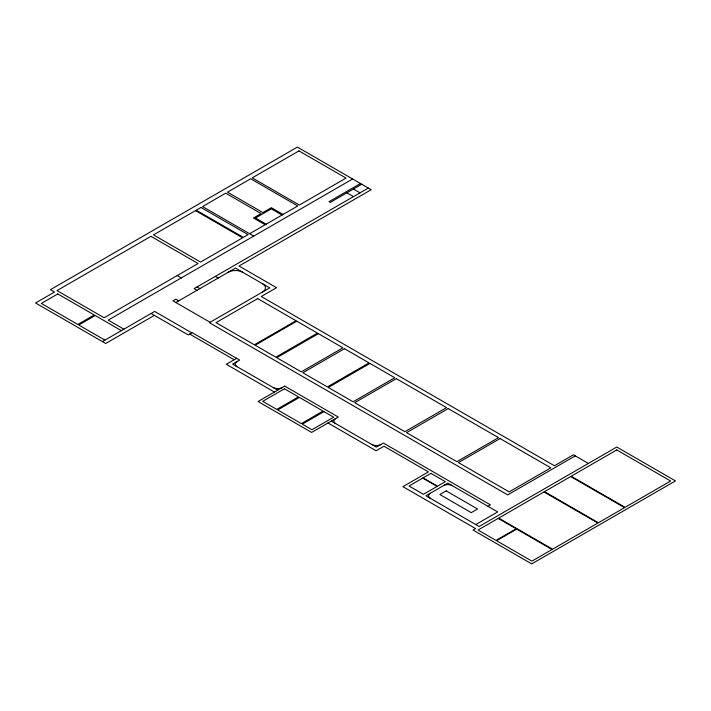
<?xml version="1.0" encoding="UTF-8"?>
<svg xmlns="http://www.w3.org/2000/svg" width="711" height="711" viewBox="0 0 711 711"><rect width="100%" height="100%" fill="white"/><g stroke="black" fill="none" stroke-linecap="round" stroke-linejoin="round"><path stroke-width="1.07" d="M249.632 233.741L297.758 205.959L250.681 178.772L227.511 192.157L262.883 212.58L271.371 207.683L283.076 214.438M352.638 178.985L108.188 320.119L123.874 329.175M360.486 183.518L329.042 201.666L330.295 202.395L361.739 184.238M102.402 341.573L154.634 311.418L191.774 332.864M368.334 188.051L194.13 288.622L197.009 290.284M175.821 302.513L235.457 268.083L269.718 287.866L209.407 322.687L507.69 494.9L575.279 455.875M154.376 315.373L105.699 343.484L35.55 302.975L54.516 292.034L50.437 289.679L297.394 147.097L371.204 189.704L239.012 266.03L276.543 287.697L261.266 296.514L554.429 465.767L573.413 454.8L588.353 463.43M236.612 358.326L226.302 364.272L274.428 392.063M487.968 506.285L490.43 504.863L383.398 443.069L376.386 447.121L331.29 421.081M475.775 524.558L497.7 511.902L447.841 483.116L425.925 495.771L479.134 526.487L616.766 447.032L675.45 480.912L531.695 563.903L473.011 530.024L475.517 528.575L402.906 486.653L428.431 471.908L383.967 446.241L376.128 450.774L327.993 422.983M353.42 189.046L360.015 192.85M346.879 192.814L353.474 196.627M282.018 215.051L271.309 208.865L255.453 218.019L266.163 224.205M265.194 224.756L253.489 218.001L261.106 213.602L225.725 193.179L202.555 206.563L253.711 236.096M215.317 276.383L218.197 278.045M177.235 275.539L181.314 277.894M197.009 286.96L199.889 288.622M178.701 300.851L175.821 299.189L172.942 300.851L210.092 322.296M189.686 334.072L234.15 359.739M151.079 313.471L188.219 334.917L192.148 332.65L239.643 360.077L232.63 364.121L277.725 390.152M121.368 330.633L95.212 315.524L78.761 325.025L104.917 340.125M262.661 283.787A10.176 5.875 0 0 1 262.395 292.088M228.133 272.313A10.176 5.875 0 0 1 242.522 272.162M237.03 366.663A6.328 3.653 0 0 1 237.181 361.499M282.276 387.531A6.328 3.653 0 0 1 273.335 387.619M443.504 485.622A6.212 3.591 0 0 1 452.24 485.657M430.315 498.313A6.212 3.591 0 0 1 430.315 493.238M335.69 423.623A6.328 3.653 0 0 1 335.841 418.459M380.936 444.491A6.328 3.653 0 0 1 371.995 444.579M150.972 236.336L57.022 290.586L104.108 317.764L198.058 263.523L150.972 236.336M195.489 210.634L153.487 234.888L200.564 262.075L242.575 237.821L195.489 210.634M200.982 207.47L196.28 210.18L243.358 237.367L248.068 234.648L200.982 207.47M298.967 150.901L252.254 177.866L299.331 205.052L346.044 178.079L298.967 150.901M57.804 293.936L41.354 303.428L77.819 324.483L94.27 314.982L57.804 293.936M257.658 298.593L216.02 322.634L254.387 344.791L296.034 320.75L257.658 298.593M296.789 321.194L255.151 345.235L275.824 357.171L317.47 333.13L296.789 321.194M318.395 333.663L276.757 357.704L301.268 371.853L342.915 347.812L318.395 333.663M344.48 348.719L302.842 372.76L327.38 386.935L369.018 362.894L344.48 348.719M284.738 386.109L258.057 401.511L311.622 432.439L338.303 417.037L284.738 386.109M284.444 388.784L262.741 401.315L276.757 409.412L298.469 396.88L284.444 388.784M299.411 397.422L277.699 409.954L301.348 423.605L323.052 411.074L299.411 397.422M369.96 363.428L328.313 387.468L353.109 401.786L394.756 377.745L369.96 363.428M323.994 411.616L302.291 424.147L311.96 429.737L333.672 417.206L323.994 411.616M396.32 378.652L354.682 402.693L404.897 431.684L446.544 407.643L396.32 378.652M448.206 408.612L406.568 432.652L456.871 461.688L498.509 437.647L448.206 408.612M422.734 478.103L409.029 486.013L423.409 494.323L437.123 486.413L422.734 478.103M430.946 473.366L423.098 477.89L437.487 486.2L445.335 481.667L430.946 473.366M500.073 438.554L458.435 462.594L509.174 491.888L550.821 467.847L500.073 438.554M446.161 490.874L439.86 494.518L471.277 512.658L477.588 509.014L446.161 490.874M498.171 518.399L478.032 530.024L496.029 540.413L516.168 528.788L498.171 518.399M543.995 491.941L498.695 518.097L552.571 549.203L597.88 523.047L543.995 491.941M570.675 476.539L544.519 491.639L598.404 522.745L624.56 507.645L570.675 476.539M616.766 449.93L571.2 476.237L625.076 507.343L670.642 481.036L616.766 449.93M516.693 529.091L496.554 540.716L531.917 561.13L552.056 549.505L516.693 529.091"/></g></svg>
